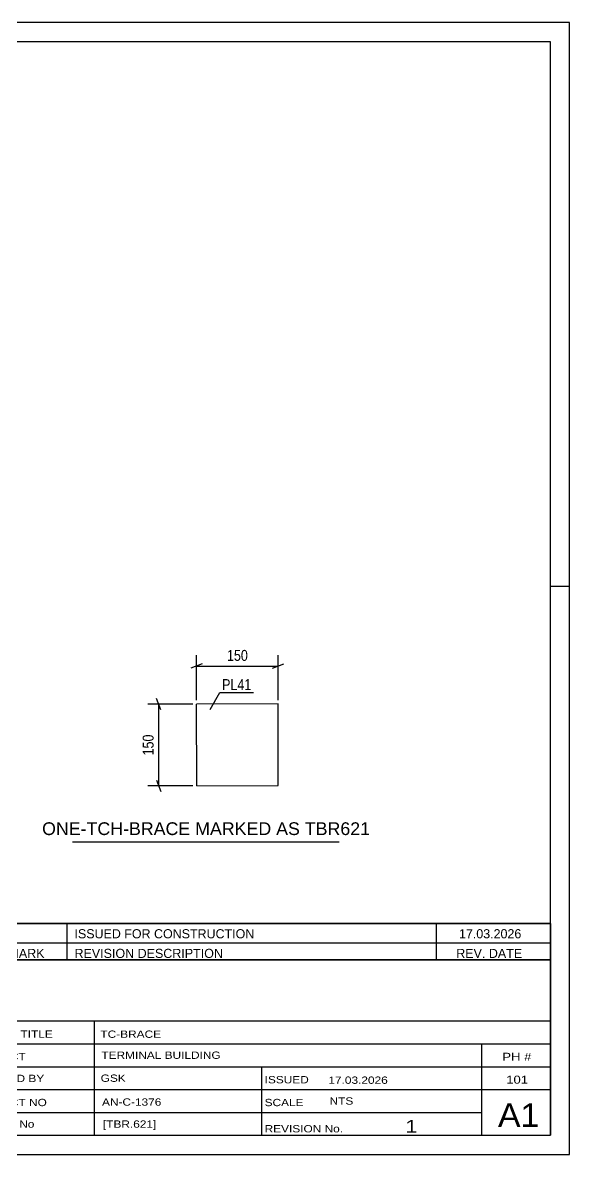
# Model space of a CAD drawing. Header units: millimetres. Extents: x 0 to 420, y 0 to 297.
# Drawn here: x 276.4 to 420, y 0 to 297 of the extents above; entities that cross this region are included whole.
import ezdxf

# ---------------------------------------------------------------- set-up
doc = ezdxf.new("R2010")
doc.units = ezdxf.units.MM
doc.styles.add('Arial', font='ARIAL.TTF', dxfattribs={"height": 0.2})
doc.styles.add('Arial Narrow', font='ARIALN.TTF', dxfattribs={"height": 0.2})

# ---------------------------------------------------------------- blocks, each defined once
blk = doc.blocks.new('Unknown-585758376-1128')
at = {"color": 5, "linetype": 'Continuous'}
for p, q in [((420, 297), (0, 297)), ((420, 0), (420, 297)), ((415, 292), (5, 292)), ((415, 5), (415, 292)), ((420, 149), (415, 149)), ((5, 5), (415, 5)), ((0, 0), (420, 0))]:
    blk.add_line(p, q, dxfattribs=at)
blk = doc.blocks.new('Part-585758376-2541 - 2535')
at = {"color": 2, "linetype": 'Continuous'}
for p, q in [((343.51, 118.19), (322.08, 118.16)), ((322.12, 96.73), (322.08, 118.16)), ((343.54, 96.76), (343.51, 118.19)), ((322.12, 96.73), (343.54, 96.76))]:
    blk.add_line(p, q, dxfattribs=at)
blk = doc.blocks.new('StraightDimension-585758376-2550 - 2535')
at = {"color": 7, "linetype": 'Continuous'}
for p, q in [((322.08, 119.16), (322.08, 131.01)), ((343.51, 119.19), (343.51, 131.01)), ((323.58, 128.76), (320.58, 127.56)), ((322.08, 128.16), (343.51, 128.16)), ((342.01, 127.56), (345.01, 128.76))]:
    blk.add_line(p, q, dxfattribs=at)
at = {"color": 0}
blk.add_wipeout([(336.14, 128.91), (336.14, 133.11), (329.46, 133.11), (329.46, 128.91)], dxfattribs=at)
at = {"color": 3, "style": 'Arial Narrow'}
blk.add_text('150', height=2.863, dxfattribs=at).set_placement((330.06, 129.51))
blk = doc.blocks.new('StraightDimension-585758376-2543 - 2535')
at = {"color": 7, "linetype": 'Continuous'}
for p, q in [((312.72, 116.66), (311.52, 119.66)), ((321.08, 118.16), (309.27, 118.16)), ((312.12, 96.73), (312.12, 118.16)), ((311.52, 98.23), (312.72, 95.23)), ((321.12, 96.73), (309.27, 96.73))]:
    blk.add_line(p, q, dxfattribs=at)
at = {"color": 0}
blk.add_wipeout([(311.37, 110.79), (307.17, 110.79), (307.17, 104.1), (311.37, 104.1)], dxfattribs=at)
at = {"color": 3, "style": 'Arial Narrow'}
blk.add_text('150', height=2.863, rotation=90.0002, dxfattribs=at).set_placement((310.77, 104.7))
blk = doc.blocks.new('Unknown-585758376-3326')
at = {"color": 7, "linetype": 'Continuous'}
for p, q in [((255, 51.05), (255, 5)), ((255, 51.05), (415, 51.05)), ((415, 51), (415, 5)), ((255, 35), (415, 35)), ((295.14, 35), (295.14, 5)), ((255, 29), (415, 29)), ((397, 5.05), (397, 29.05)), ((255, 23), (415, 23)), ((339.14, 23), (339.14, 5)), ((255, 17), (415, 17)), ((255, 11), (397, 11)), ((255, 5), (415, 5))]:
    blk.add_line(p, q, dxfattribs=at)
at = {"color": 7, "style": 'Arial Narrow'}
for s, height, width, p in [('DRAWING TITLE', 1.9089, 1.425378, (259.88, 30.61)), ('TC-BRACE', 1.909, 1.425378, (296.81, 30.59)), ('TERMINAL BUILDING', 1.9089, 1.425378, (297.06, 25.07)), ('CONTRACT', 1.909, 1.425378, (259.88, 24.71)), ('MODELLED BY', 1.9089, 1.425378, (259.88, 18.98)), ('GSK', 1.909, 1.425378, (296.88, 19.04)), ('ISSUED', 1.909, 1.425378, (339.94, 18.64)), ('17.03.2026', 1.909, 1.425378, (356.69, 18.52)), ('CONTRACT NO', 1.9089, 1.425378, (259.88, 12.66)), ('AN-C-1376', 1.909, 1.425378, (297.23, 12.78)), ('SCALE', 1.909, 1.425378, (339.94, 12.65)), ('A1', 6.204, 1.25, (401.24, 7.2)), ('DRAWING No', 1.909, 1.425378, (259.56, 7)), ('[TBR.621]', 1.909, 1.425378, (297.46, 6.99)), ('1', 3.34, 1.5, (376.91, 5.68)), ('REVISION No.', 1.9089, 1.425378, (339.94, 5.77))]:
    blk.add_text(s, height=height, dxfattribs=dict(at, width=width)).set_placement(p)
at = {"color": 7, "linetype": 'Continuous', "style": 'Arial Narrow'}
for s, height, width, p in [('PH #', 2.1, 1.42538, (402.4, 24.55)), ('101', 2.1, 1.42538, (403.41, 18.55)), ('NTS', 1.909, 1.425378, (357, 13.05))]:
    blk.add_text(s, height=height, dxfattribs=dict(at, width=width)).set_placement(p)
blk = doc.blocks.new('Unknown-585758376-3327')
at = {"color": 7, "linetype": 'Continuous'}
for p, q in [((255, 60.55), (415, 60.55)), ((415, 60.55), (255, 60.55)), ((255, 60.55), (255, 55.55)), ((264, 60.55), (264, 55.55)), ((288, 60.55), (288, 55.55)), ((385, 60.55), (385, 55.55)), ((415, 60.55), (415, 55.55)), ((255, 55.55), (415, 55.55)), ((255, 55.55), (255, 51.05)), ((255, 55.55), (415, 55.55)), ((264, 55.55), (264, 51.05)), ((288, 55.55), (288, 51.05)), ((385, 55.55), (385, 51.05)), ((415, 55.55), (415, 51.05)), ((415, 51.05), (255, 51.05))]:
    blk.add_line(p, q, dxfattribs=at)
at = {"color": 7, "linetype": 'Continuous', "style": 'Arial Narrow'}
for s, height, width, p in [('1', 2.39, 1.196471, (258.16, 56.7)), ('0', 2.39, 1.196471, (273, 56.7)), ('ISSUED FOR CONSTRUCTION', 2.3861, 1.196471, (290, 56.7)), ('17.03.2026', 2.386, 1.196471, (391, 56.7)), ('No', 2.386, 1.2, (256.54, 51.55)), ('REV MARK', 2.386, 1.2, (265, 51.55)), ('REVISION DESCRIPTION', 2.3861, 1.2, (290, 51.55)), ('REV. DATE', 2.386, 1.2, (390.28, 51.55))]:
    blk.add_text(s, height=height, dxfattribs=dict(at, width=width)).set_placement(p)
blk = doc.blocks.new('Unknown-585758376-3329')
at = {"color": 7, "linetype": 'Continuous'}
blk.add_line((289.5, 82.05), (359.5, 82.05), dxfattribs=at)
at = {"color": 7, "style": 'Arial'}
blk.add_text('ONE-TCH-BRACE MARKED AS TBR621', height=3.3428, dxfattribs=at).set_placement((281.49, 83.8))
blk = doc.blocks.new('Mark-585758376-2537 - 2535')
at = {"color": 0}
blk.add_wipeout([(336.46, 121.85), (336.46, 124.85), (328.78, 124.85), (328.78, 121.85)], dxfattribs=at)
blk.add_wipeout([(336.46, 121.85), (336.46, 124.85), (328.78, 124.85), (328.78, 121.85)], dxfattribs=at)
at = {"color": 30, "linetype": 'Continuous'}
for p, q in [((325.65, 116.77), (328.18, 121.25)), ((328.18, 121.25), (337.06, 121.25))]:
    blk.add_line(p, q, dxfattribs=at)
at = {"color": 3, "style": 'Arial Narrow'}
blk.add_text('PL41', height=2.863, dxfattribs=at).set_placement((328.78, 121.85))

msp = doc.modelspace()

# ---------------------------------------------------------------- block references
for name in ['Unknown-585758376-1128', 'Part-585758376-2541 - 2535', 'Unknown-585758376-3329', 'Unknown-585758376-3327', 'Unknown-585758376-3326']:
    msp.add_blockref(name, (0, 0))

# ---------------------------------------------------------------- next in the draw order: block references
msp.add_blockref('StraightDimension-585758376-2550 - 2535', (0, 0))

# ---------------------------------------------------------------- next in the draw order: block references
for name in ['Mark-585758376-2537 - 2535', 'StraightDimension-585758376-2543 - 2535']:
    msp.add_blockref(name, (0, 0))

doc.saveas('drawing.dxf')
